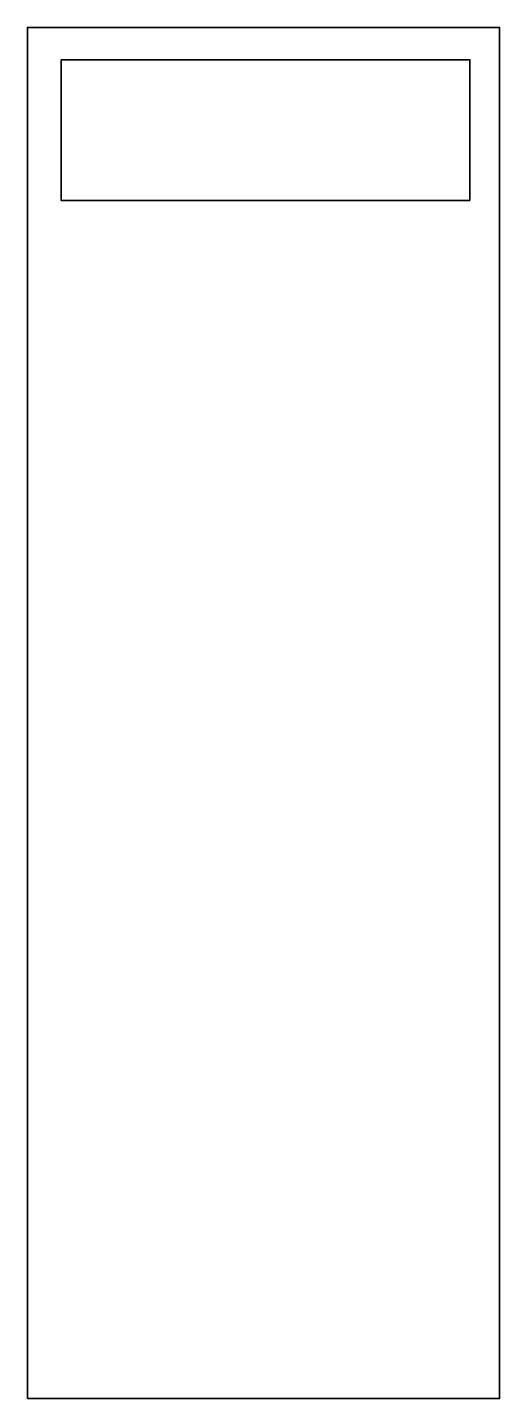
# Model space of a CAD drawing. Extents: x 108 to 910, y -1520 to 808.
import ezdxf

# ---------------------------------------------------------------- set-up
doc = ezdxf.new("R2010")
doc.units = 0
doc.header["$MEASUREMENT"] = 0
doc.layers.add('Elements', color=7, linetype='Continuous', lineweight=0)
doc.layers.add('Thru-cut', color=7, linetype='Continuous', lineweight=0)

msp = doc.modelspace()

# ---------------------------------------------------------------- linework, layer by layer
at = {"layer": 'Elements', "color": 250, "lineweight": 35, "true_color": 0x231f20}
msp.add_lwpolyline([(859.1, 513.9), (165.5, 513.9), (165.5, 752.8), (859.1, 752.8)], close=True, dxfattribs=at)
at = {"layer": 'Thru-cut', "color": 230, "lineweight": 35, "true_color": 0xec008c}
msp.add_lwpolyline([(108.1, -1520.1), (909.5, -1520.1), (909.5, 807.8), (108.1, 807.8)], close=True, dxfattribs=at)

doc.saveas('drawing.dxf')
